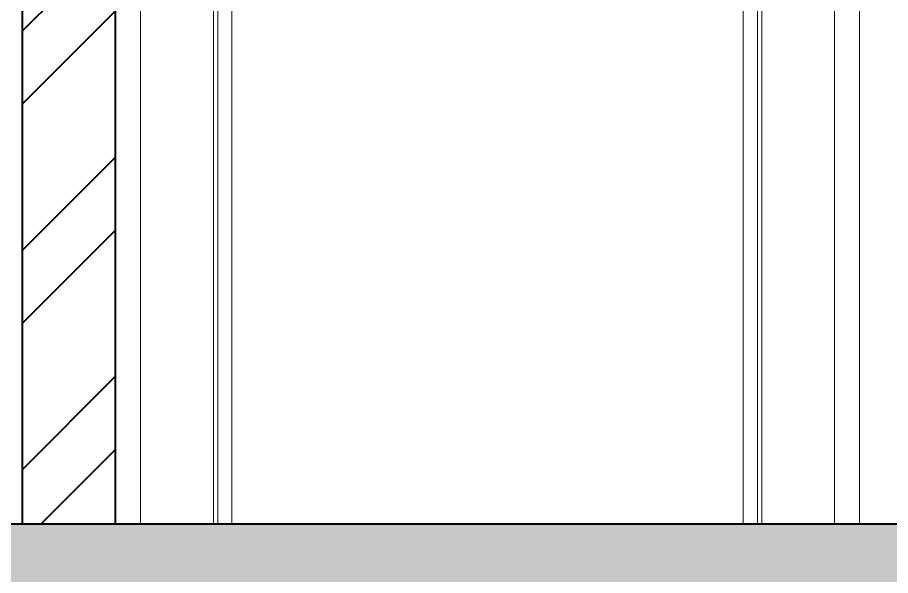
# Model space of a CAD drawing. Header units: inches. Extents: x 141029 to 166402, y -23568 to -18036.
# Drawn here: x 151941.38 to 151983.63, y -22395.57 to -22368.57 of the extents above; entities that cross this region are included whole.
import ezdxf

# ---------------------------------------------------------------- set-up
doc = ezdxf.new("R2010")
doc.units = ezdxf.units.IN
doc.header["$LTSCALE"] = 0.5
doc.header["$MEASUREMENT"] = 0
doc.linetypes.add('CENTER', pattern=[2, 1.25, -0.25, 0.25, -0.25])
for name, color, linetype, lineweight in [('Annotate-Bold.w', 187, 'Continuous', 18), ('Annotations-Bold.w', 177, 'Continuous', 13), ('wall', 1, 'Continuous', 40), ('window', 4, 'Continuous', 13)]:
    doc.layers.add(name, color=color, linetype=linetype, lineweight=lineweight)

msp = doc.modelspace()

# ---------------------------------------------------------------- hatches: boundary and pattern name
at = {"layer": 'Annotations-Bold.w', "linetype": 'CENTER', "ltscale": 0.3}
h = msp.add_hatch(dxfattribs=at)
h.set_pattern_fill('AR-CONC', color=0, style=0)
h.set_pattern_definition([(50, (-3727.9144, -166.056), (7.17260183, -0.62752135), [0.75, -8.25]), (355, (-3727.9144, -166.056), (-1.38751334, 7.52192134), [0.6, -6.6]), (100.4514, (-3727.317, -166.108), (5.78509382, 6.89439542), [0.6374019, -7.01142112]), (46.1842, (-3727.9144, -164.056), (10.6724105, -1.65519014), [1.125, -12.375]), (96.6356, (-3727.025, -164.194), (9.34662706, 9.7411787), [0.9561029, -10.51713]), (351.1842, (-3727.914, -164.056), (9.34661945, 9.741186), [0.9, -9.9]), (21, (-3726.9144, -164.556), (5.96907052, -4.0261889), [0.75, -8.25]), (326, (-3726.9144, -164.556), (2.43315332, 7.25150045), [0.6, -6.6]), (71.4514, (-3726.417, -164.8915), (8.4022263, 3.22530497), [0.6374019, -7.01142112]), (37.5, (-3727.9144, -166.056), (0.121598553, 3.32893854), [0, -6.52, 0, -6.7, 0, -6.625]), (7.5, (-3727.9144, -166.056), (2.630695374, 3.94411712), [0, -3.82, 0, -6.37, 0, -2.525]), (327.5, (-3730.1444, -166.056), (5.33822436, -0.225548717), [0, -2.5, 0, -7.8, 0, -10.35]), (317.5, (-3731.1444, -166.056), (5.8318617, 1.00104982), [0, -3.25, 0, -5.18, 0, -7.35])])
h.paths.add_polyline_path([(151788.131, -22393.073), (151788.131, -22398.073), (151806.131, -22398.073), (151806.131, -22407.073), (151815.131, -22407.073), (151815.131, -22398.073), (151937.131, -22398.073), (151937.131, -22407.073), (151946.131, -22407.073), (151946.131, -22398.073), (151969.269, -22398.073), (152025.131, -22437.176), (152025.131, -22431.073), (152025.131, -22424.073), (152015.131, -22424.073), (152015.131, -22417.073), (152005.131, -22417.073), (152005.131, -22410.073), (151995.131, -22410.073), (151995.131, -22403.073), (151985.131, -22403.073), (151985.131, -22393.073)])
at = {"layer": 'wall'}
h = msp.add_hatch(dxfattribs=at)
h.set_pattern_fill('ANSI32', color=256, scale=20, style=0)
h.set_pattern_definition([(45, (-3727.9144, -166.056), (-5.30330086, 5.30330086), []), (45, (-3724.379, -166.056), (-5.30330086, 5.30330086), [])])
h.paths.add_polyline_path([(151941.631, -22393.073), (151946.131, -22393.073), (151946.131, -22299.073), (151941.631, -22299.073)])
h.paths.add_polyline_path([(151946.131, -22407.073), (151941.631, -22407.073), (151941.631, -22501.073), (151946.131, -22501.073)])
h.paths.add_polyline_path([(151941.631, -22201.165), (151946.131, -22201.165), (151946.131, -22191.073), (151941.631, -22191.073)])

# ---------------------------------------------------------------- linework, layer by layer
at = {"layer": 'Annotate-Bold.w', "linetype": 'CENTER', "ltscale": 0.01}
msp.add_line((151728.559, -22393.073), (152117.324, -22393.073), dxfattribs=at)
at = {"layer": 'wall'}
for p, q in [((151946.131, -22393.073), (151946.131, -22290.073)), ((151946.131, -22393.073), (151946.131, -22290.073)), ((151941.631, -22393.073), (151941.631, -22299.073)), ((151788.131, -22393.073), (151985.131, -22393.073))]:
    msp.add_line(p, q, dxfattribs=at)
at = {"layer": 'window'}
for p, q in [((151946.131, -22393.073), (151946.131, -22309.258)), ((151982.131, -22393.073), (151982.131, -22309.258)), ((151947.336, -22310.655), (151947.336, -22393.073)), ((151980.925, -22393.073), (151980.925, -22310.655)), ((151950.861, -22314.758), (151950.861, -22393.073)), ((151977.4, -22393.073), (151977.4, -22314.758)), ((151951.071, -22393.073), (151951.071, -22315.003)), ((151977.19, -22315.003), (151977.19, -22393.073)), ((151951.761, -22315.806), (151951.761, -22393.073)), ((151976.5, -22393.073), (151976.5, -22315.806))]:
    msp.add_line(p, q, dxfattribs=at)

doc.saveas('drawing.dxf')
